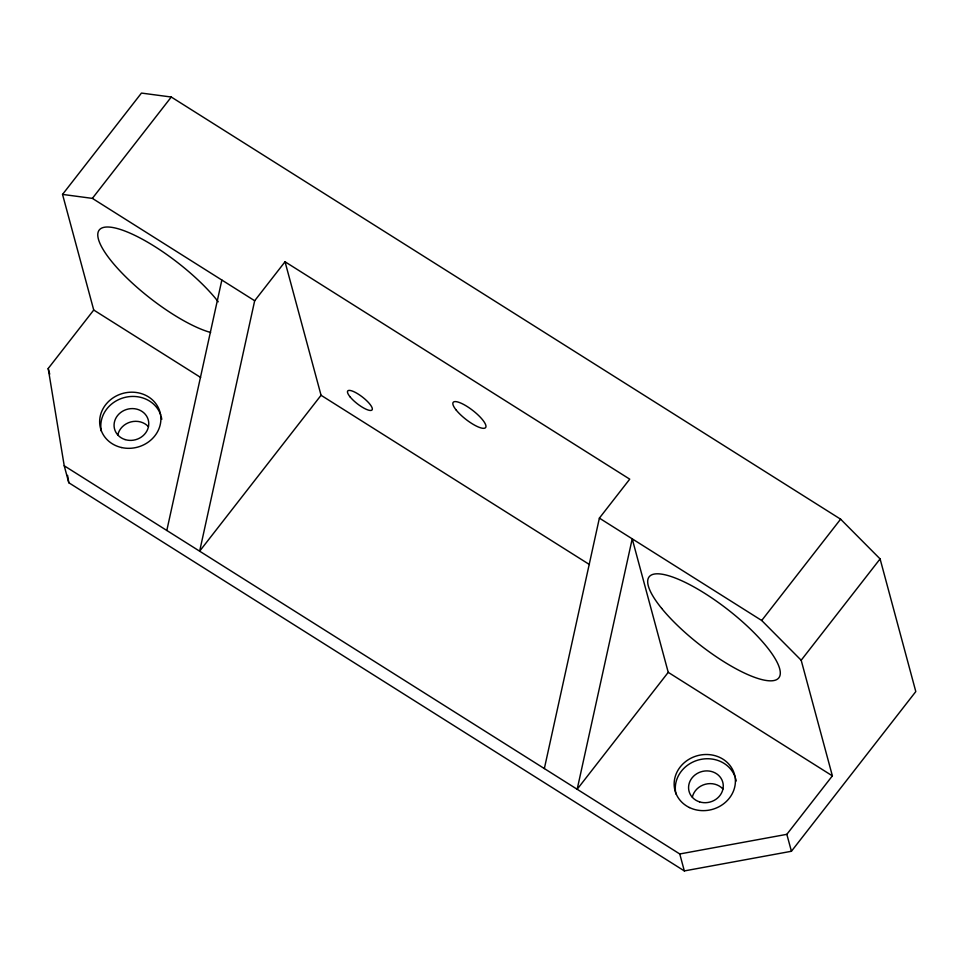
<?xml version="1.0" encoding="UTF-8"?>
<svg xmlns="http://www.w3.org/2000/svg" width="964" height="964" viewBox="0 0 964 964"><rect width="100%" height="100%" fill="white"/><g stroke="black" fill="none" stroke-linecap="round" stroke-linejoin="round"><path stroke-width="1.45" d="M166.808 530.477L221.853 280.042M254.677 300.744L199.644 551.179L321.06 395.276L285.031 261.762L254.677 300.744L92.363 198.379L62.54 194.415L93.737 310.034L200.62 377.442M544.347 768.573L599.379 518.126L629.733 479.156L285.031 261.762M62.54 194.415L141.455 93.074L171.279 97.027L840.608 519.174L880.096 558.915L915.8 691.574L791.42 851.272L684.332 870.926L68.793 482.735L64.227 465.781L48.2 368.501L93.737 310.034M92.363 198.379L171.279 97.027M668.233 672.342L577.171 789.275L632.215 538.828L668.233 672.342L832.378 775.863L786.841 834.33L679.765 853.971L64.227 465.781M832.378 775.863L801.18 660.244L761.705 620.491L840.608 519.174M801.18 660.244L880.096 558.915M599.379 518.126L761.705 620.491M321.06 395.276L589.438 564.53M786.841 834.33L791.42 851.272M679.765 853.971L684.332 870.926M48.2 368.501L49.73 374.153M67.576 475.373L68.793 482.735M117.837 434.836A17.46 15.786 -15.1 0 1 130.791 421.955A17.46 15.786 -15.1 0 1 148.432 426.691M692.345 797.144A17.46 15.786 -15.1 0 1 705.299 784.262A17.46 15.786 -15.1 0 1 722.928 788.998M210.622 332.472A82.181 22.485 37.9 0 1 114.415 264.763A82.181 22.485 37.9 0 1 122.97 230.324A82.181 22.485 37.9 0 1 218.25 301.792M675.957 794.011A30.812 27.86 -15.1 0 1 698.008 760.09A30.812 27.86 -15.1 0 1 735.05 776.815M735.508 778.189A30.812 27.86 -15.1 0 1 736.171 781.021M161.181 416.508A30.812 27.86 -15.1 0 1 161.771 419.352M101.316 431.077A30.812 27.86 -15.1 0 1 124.199 397.59A30.812 27.86 -15.1 0 1 160.759 415.11M350.101 396.891A15.412 4.218 37.9 0 0 371.429 410.339A15.412 4.218 37.9 0 0 358.198 394.071A15.412 4.218 37.9 0 0 350.101 396.891M121.645 447.561A30.812 27.86 -15.1 0 0 160.036 412.267A30.812 27.86 -15.1 0 0 109.137 400.952A30.812 27.86 -15.1 0 0 121.645 447.561M661.69 608.417A82.181 22.485 37.9 0 0 775.405 680.138A82.181 22.485 37.9 0 0 704.829 593.402A82.181 22.485 37.9 0 0 661.69 608.417M689.441 807.555A30.812 27.86 -15.1 0 0 735.399 781.165A30.812 27.86 -15.1 0 0 689.477 758.993A30.812 27.86 -15.1 0 0 689.441 807.555M125.055 439.572A17.46 15.786 -15.1 0 0 148.577 421.352A17.46 15.786 -15.1 0 0 120.608 412.568A17.46 15.786 -15.1 0 0 125.055 439.572M699.563 801.879A17.46 15.786 -15.1 0 0 723.084 783.66A17.46 15.786 -15.1 0 0 695.116 774.875A17.46 15.786 -15.1 0 0 699.563 801.879M456.321 410.23A20.545 5.627 37.9 0 0 484.747 428.161A20.545 5.627 37.9 0 0 467.106 406.471A20.545 5.627 37.9 0 0 456.321 410.23"/></g></svg>
